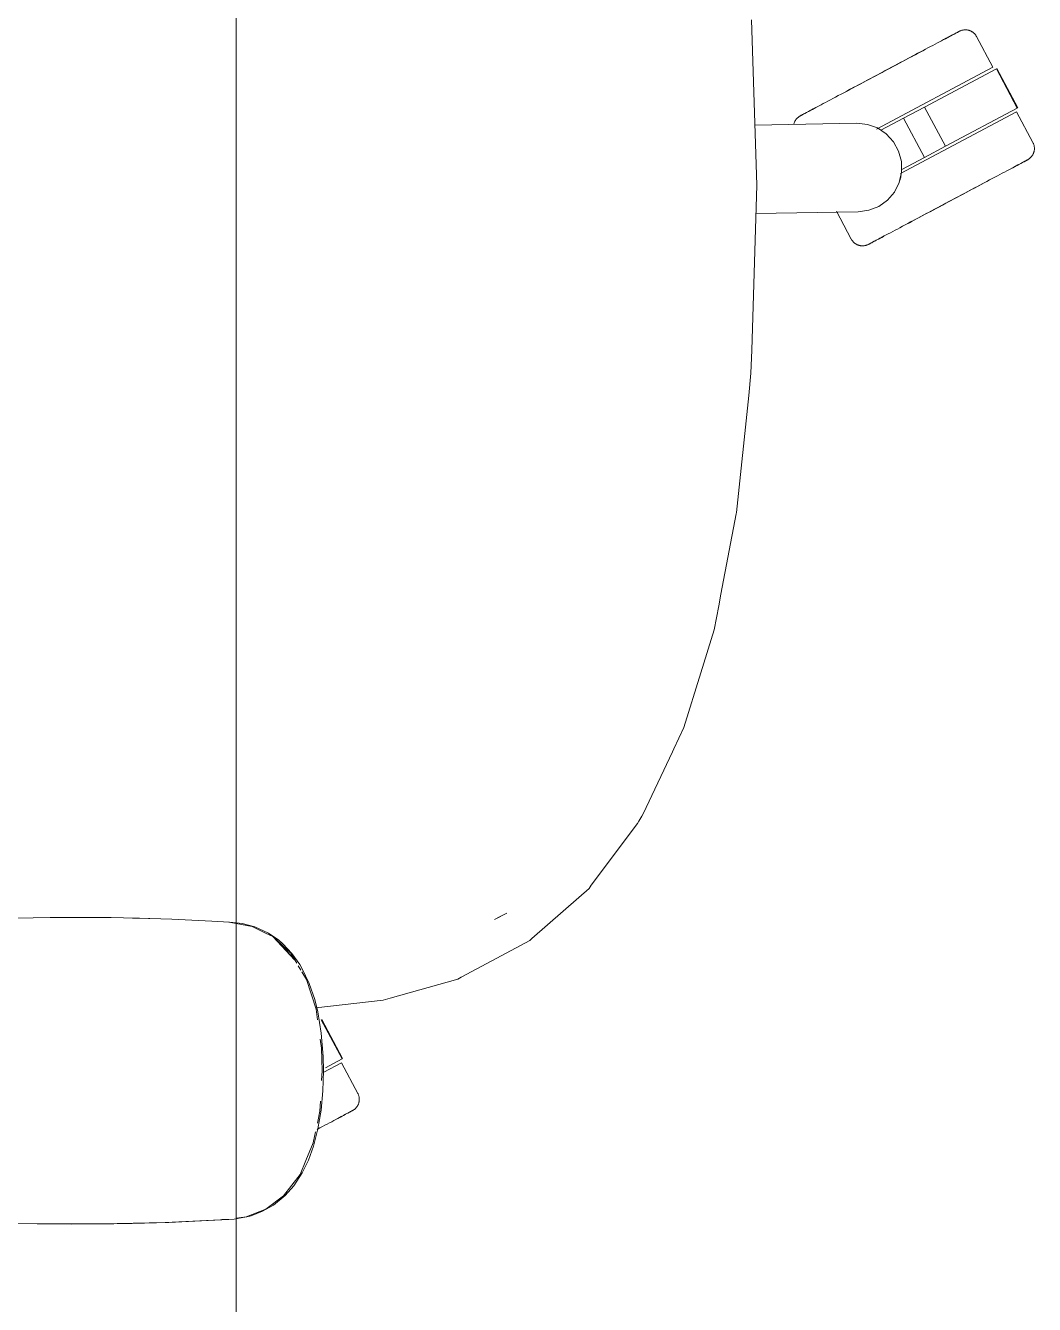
# Model space of a CAD drawing. Header units: millimetres. Extents: x 155927 to 295199, y -4084 to 97293.
# Drawn here: x 180112.3 to 180431.1, y 10073.3 to 10477.5 of the extents above; entities that cross this region are included whole.
import ezdxf

# ---------------------------------------------------------------- set-up
doc = ezdxf.new("R2010")
doc.units = ezdxf.units.MM
doc.header["$MEASUREMENT"] = 0
doc.layers.add('G-IMPT', color=8, linetype='CONTINUOUS', lineweight=9)
doc.layers.add('I-FURN', color=8, linetype='CONTINUOUS', lineweight=9)

msp = doc.modelspace()

# ---------------------------------------------------------------- linework, layer by layer
at = {"layer": 'G-IMPT'}
for p, q in [((180341.67, 10479.32), (180343.37, 10427.14)), ((180343.37, 10427.14), (180341.75, 10374.97)), ((180341.75, 10374.97), (180341.53, 10367.71)), ((180340.8, 10360.65), (180341.53, 10367.71)), ((180336.98, 10323.65), (180340.8, 10360.65)), ((180332.02, 10297.81), (180336.89, 10323.19)), ((180336.98, 10323.65), (180336.89, 10323.19)), ((180332.02, 10297.81), (180331.32, 10294.15)), ((180329.86, 10286.55), (180331.32, 10294.15)), ((180325.66, 10272.94), (180329.86, 10286.55)), ((180320.34, 10255.67), (180325.66, 10272.94)), ((180320.34, 10255.67), (180317.15, 10248.9)), ((180307.45, 10228.34), (180316.72, 10247.98)), ((180316.72, 10247.98), (180317.15, 10248.9)), ((180306.09, 10226.06), (180307.03, 10227.63)), ((180307.45, 10228.34), (180307.03, 10227.63)), ((180305.63, 10225.29), (180291.06, 10205.79)), ((180305.63, 10225.29), (180306.09, 10226.06)), ((180287.08, 10201.95), (180290.34, 10204.82)), ((180291.06, 10205.79), (180290.34, 10204.82)), ((180287.08, 10201.95), (180272.29, 10188.93)), ((180114.62, 10195.54), (180102.31, 10195.25)), ((180114.62, 10195.54), (180120.09, 10195.61)), ((180134.81, 10195.62), (180120.09, 10195.61)), ((180139.32, 10195.57), (180134.81, 10195.62)), ((180139.32, 10195.57), (180154.99, 10195.19)), ((180146.04, 10195.39), (180148.26, 10195.39)), ((180151.59, 10195.25), (180148.26, 10195.39)), ((180154.99, 10195.19), (180158.53, 10195.07)), ((180171.09, 10194.45), (180158.53, 10195.07)), ((180264.32, 10196.96), (180260.43, 10195)), ((180262.03, 10195.78), (180260.43, 10195)), ((180264.32, 10196.96), (180262.03, 10195.78)), ((180171.09, 10194.45), (180176.76, 10194.17)), ((180178.83, 10193.74), (180176.53, 10194.17)), ((180176.76, 10194.17), (180178.83, 10193.91)), ((180178.83, 10193.91), (180180.76, 10193.67)), ((180183.88, 10192.8), (180178.83, 10193.74)), ((180180.76, 10193.67), (180184.72, 10192.6)), ((180188.14, 10190.7), (180183.88, 10192.8)), ((180189.04, 10190.62), (180184.72, 10192.6)), ((180188.14, 10190.7), (180190.37, 10189.59)), ((180189.04, 10190.62), (180192.26, 10188.41)), ((180190.37, 10189.59), (180192.78, 10187.36)), ((180197.28, 10182.2), (180190.37, 10189.59)), ((180196.08, 10184.29), (180190.37, 10189.59)), ((180193.59, 10187.28), (180192.26, 10188.41)), ((180195.86, 10183.82), (180192.78, 10187.36)), ((180193.59, 10187.28), (180196.45, 10184.23)), ((180261.19, 10182.76), (180271.62, 10188.35)), ((180272.29, 10188.93), (180271.62, 10188.35)), ((180197.28, 10182.2), (180196, 10183.67)), ((180197.97, 10181.13), (180196.08, 10184.29)), ((180196.45, 10184.23), (180198.9, 10180.78)), ((180199.3, 10178.91), (180198.47, 10180.29)), ((180199.7, 10179.4), (180198.9, 10180.78)), ((180201.91, 10174.77), (180199.7, 10179.4)), ((180249.95, 10176.75), (180261.19, 10182.76)), ((180201.04, 10175.99), (180199.58, 10178.44)), ((180204.07, 10166.59), (180201.04, 10175.99)), ((180227.49, 10170.15), (180248.84, 10176.16)), ((180248.84, 10176.16), (180249.95, 10176.75)), ((180203.65, 10169.68), (180201.91, 10174.77)), ((180203.65, 10169.68), (180204.62, 10165.75)), ((180203.95, 10167.1), (180225.23, 10169.51)), ((180227.49, 10170.15), (180225.23, 10169.51)), ((180204.54, 10163.3), (180204.07, 10166.59)), ((180204.62, 10165.75), (180205.74, 10158.99)), ((180206.32, 10151.68), (180205.74, 10158.99)), ((180205.8, 10154.33), (180205.41, 10157.12)), ((180205.8, 10154.33), (180206.03, 10147.17)), ((180206.32, 10151.68), (180206.41, 10147.17)), ((180205.84, 10144.06), (180206.03, 10147.17)), ((180206.41, 10147.17), (180206.23, 10140.83)), ((180205.66, 10134.68), (180206.23, 10140.83)), ((180205.66, 10134.68), (180204.66, 10128.75)), ((180205.25, 10134.34), (180205.44, 10137.55)), ((180204.48, 10130.59), (180205.25, 10134.34)), ((180203.21, 10124.38), (180203.91, 10127.85)), ((180203.23, 10123.27), (180204.66, 10128.75)), ((180203.21, 10124.38), (180200.88, 10118.76)), ((180203.23, 10123.27), (180201.65, 10118.93)), ((180199.04, 10114.36), (180200.88, 10118.76)), ((180199.66, 10114.86), (180201.65, 10118.93)), ((180193.82, 10107.58), (180199.04, 10114.36)), ((180199.66, 10114.86), (180197.01, 10110.81)), ((180197.01, 10110.81), (180194.34, 10107.77)), ((180188.2, 10103.41), (180193.82, 10107.58)), ((180190.6, 10104.7), (180194.34, 10107.77)), ((180182, 10101), (180188.2, 10103.41)), ((180187.17, 10102.74), (180183.52, 10101.35)), ((180187.17, 10102.74), (180190.6, 10104.7)), ((180115.98, 10098.77), (180107.56, 10098.94)), ((180115.98, 10098.77), (180146, 10098.89)), ((180115.98, 10098.77), (180136.17, 10098.73)), ((180115.98, 10098.77), (180126.78, 10098.69)), ((180146, 10098.89), (180126.78, 10098.69)), ((180136.17, 10098.73), (180157.56, 10099.23)), ((180136.17, 10098.73), (180156.35, 10099.19)), ((180136.17, 10098.73), (180146, 10098.89)), ((180136.17, 10098.77), (180138.2, 10098.75)), ((180138.2, 10098.75), (180140.11, 10098.82)), ((180146, 10098.89), (180157.56, 10099.23)), ((180156.35, 10099.19), (180178.14, 10100.28)), ((180156.35, 10099.19), (180176.53, 10100.17)), ((180157.56, 10099.23), (180156.35, 10099.19)), ((180157.56, 10099.23), (180178.14, 10100.28)), ((180174.3, 10100.09), (180176.53, 10100.17)), ((180178.14, 10100.28), (180176.53, 10100.17)), ((180178.14, 10100.28), (180179.78, 10100.53)), ((180182, 10101), (180178.83, 10100.52)), ((180182.18, 10100.98), (180179.78, 10100.53)), ((180182.18, 10100.98), (180183.52, 10101.35))]:
    msp.add_line(p, q, dxfattribs=at)
at = {"layer": 'I-FURN'}
for p, q in [((180178.83, 10982.71), (180178.83, 9382.71)), ((180178.83, 9382.71), (180178.83, 10982.71)), ((180404.05, 10473.96), (180403.53, 10473.69)), ((180403.77, 10473.82), (180404.27, 10474.08)), ((180404.53, 10474.22), (180404.05, 10473.96)), ((180404.27, 10474.08), (180404.74, 10474.33)), ((180404.98, 10474.46), (180404.53, 10474.22)), ((180404.74, 10474.33), (180405.17, 10474.56)), ((180405.39, 10474.68), (180404.98, 10474.46)), ((180405.17, 10474.56), (180405.56, 10474.77)), ((180405.76, 10474.87), (180405.39, 10474.68)), ((180405.56, 10474.77), (180405.92, 10474.96)), ((180406.1, 10475.05), (180405.76, 10474.87)), ((180405.92, 10474.96), (180406.24, 10475.13)), ((180406.39, 10475.21), (180406.1, 10475.05)), ((180406.24, 10475.13), (180406.52, 10475.28)), ((180406.65, 10475.35), (180406.39, 10475.21)), ((180406.52, 10475.28), (180406.76, 10475.4)), ((180406.87, 10475.46), (180406.65, 10475.35)), ((180406.76, 10475.4), (180406.96, 10475.51)), ((180407.05, 10475.56), (180406.87, 10475.46)), ((180406.96, 10475.51), (180407.12, 10475.6)), ((180407.19, 10475.63), (180407.05, 10475.56)), ((180407.12, 10475.6), (180407.24, 10475.66)), ((180407.29, 10475.69), (180407.19, 10475.63)), ((180407.24, 10475.66), (180407.32, 10475.7)), ((180407.35, 10475.72), (180407.29, 10475.69)), ((180407.32, 10475.7), (180407.37, 10475.73)), ((180407.37, 10475.73), (180407.35, 10475.72)), ((180407.37, 10475.73), (180407.52, 10475.8)), ((180407.37, 10475.73), (180407.37, 10475.73)), ((180407.52, 10475.8), (180407.66, 10475.87)), ((180407.66, 10475.87), (180407.81, 10475.93)), ((180407.81, 10475.93), (180407.96, 10475.99)), ((180407.96, 10475.99), (180408.12, 10476.04)), ((180408.12, 10476.04), (180408.27, 10476.08)), ((180408.27, 10476.08), (180408.43, 10476.11)), ((180408.43, 10476.11), (180408.59, 10476.14)), ((180408.59, 10476.14), (180408.75, 10476.17)), ((180408.75, 10476.17), (180408.91, 10476.19)), ((180408.91, 10476.19), (180409.07, 10476.2)), ((180409.07, 10476.2), (180409.23, 10476.2)), ((180409.23, 10476.2), (180409.39, 10476.2)), ((180409.39, 10476.2), (180409.55, 10476.19)), ((180409.55, 10476.19), (180409.71, 10476.18)), ((180409.71, 10476.18), (180409.87, 10476.16)), ((180409.87, 10476.16), (180410.03, 10476.13)), ((180410.03, 10476.13), (180410.19, 10476.09)), ((180410.19, 10476.09), (180410.34, 10476.05)), ((180410.34, 10476.05), (180410.5, 10476.01)), ((180410.5, 10476.01), (180410.65, 10475.96)), ((180410.65, 10475.96), (180410.8, 10475.9)), ((180410.8, 10475.9), (180410.95, 10475.83)), ((180410.95, 10475.83), (180411.09, 10475.76)), ((180411.09, 10475.76), (180411.24, 10475.69)), ((180411.24, 10475.69), (180411.37, 10475.6)), ((180411.37, 10475.6), (180411.51, 10475.52)), ((180411.51, 10475.52), (180411.64, 10475.43)), ((180411.64, 10475.43), (180411.77, 10475.33)), ((180411.77, 10475.33), (180411.89, 10475.22)), ((180411.89, 10475.22), (180412.01, 10475.12)), ((180412.01, 10475.12), (180412.13, 10475)), ((180412.13, 10475), (180412.24, 10474.89)), ((180412.24, 10474.89), (180412.35, 10474.77)), ((180412.35, 10474.77), (180412.45, 10474.64)), ((180412.45, 10474.64), (180412.54, 10474.51)), ((180412.54, 10474.51), (180412.64, 10474.38)), ((180412.64, 10474.38), (180412.72, 10474.24)), ((180412.72, 10474.24), (180412.8, 10474.1)), ((180412.8, 10474.1), (180412.82, 10474.06)), ((180417.97, 10464.38), (180412.82, 10474.06)), ((180396.65, 10470.03), (180395.82, 10469.59)), ((180397.46, 10470.46), (180396.65, 10470.03)), ((180398.25, 10470.88), (180397.46, 10470.46)), ((180399.01, 10471.29), (180398.25, 10470.88)), ((180399.75, 10471.68), (180399.01, 10471.29)), ((180400.45, 10472.05), (180399.75, 10471.68)), ((180401.13, 10472.41), (180400.45, 10472.05)), ((180401.78, 10472.76), (180401.13, 10472.41)), ((180402.4, 10473.09), (180401.78, 10472.76)), ((180402.98, 10473.4), (180402.4, 10473.09)), ((180402.67, 10473.23), (180403.24, 10473.53)), ((180403.53, 10473.69), (180402.98, 10473.4)), ((180403.24, 10473.53), (180403.77, 10473.82)), ((180387.95, 10465.4), (180388.92, 10465.92)), ((180389.44, 10466.2), (180388.47, 10465.68)), ((180388.92, 10465.92), (180389.88, 10466.43)), ((180390.4, 10466.71), (180389.44, 10466.2)), ((180389.88, 10466.43), (180390.83, 10466.94)), ((180391.34, 10467.21), (180390.4, 10466.71)), ((180390.83, 10466.94), (180391.77, 10467.44)), ((180392.27, 10467.7), (180391.34, 10467.21)), ((180391.77, 10467.44), (180392.69, 10467.93)), ((180393.19, 10468.19), (180392.27, 10467.7)), ((180392.69, 10467.93), (180393.6, 10468.41)), ((180394.08, 10468.66), (180393.19, 10468.19)), ((180393.6, 10468.41), (180394.49, 10468.88)), ((180394.96, 10469.13), (180394.08, 10468.66)), ((180394.49, 10468.88), (180395.36, 10469.34)), ((180395.82, 10469.59), (180394.96, 10469.13)), ((180395.36, 10469.34), (180396.2, 10469.79)), ((180381.5, 10461.97), (180380.5, 10461.44)), ((180380.96, 10461.69), (180381.96, 10462.22)), ((180417.97, 10464.38), (180381.22, 10444.84)), ((180382.51, 10462.51), (180381.5, 10461.97)), ((180381.96, 10462.22), (180382.97, 10462.75)), ((180383.51, 10463.04), (180382.51, 10462.51)), ((180382.97, 10462.75), (180383.97, 10463.29)), ((180384.51, 10463.58), (180383.51, 10463.04)), ((180383.97, 10463.29), (180384.97, 10463.82)), ((180385.51, 10464.11), (180384.51, 10463.58)), ((180384.97, 10463.82), (180385.97, 10464.35)), ((180386.51, 10464.64), (180385.51, 10464.11)), ((180385.97, 10464.35), (180386.96, 10464.88)), ((180387.49, 10465.16), (180386.51, 10464.64)), ((180386.96, 10464.88), (180387.95, 10465.4)), ((180388.47, 10465.68), (180387.49, 10465.16)), ((180396.39, 10451.77), (180419.1, 10463.84)), ((180419.1, 10463.84), (180425.67, 10451.48)), ((180425.84, 10451.57), (180419.27, 10463.93)), ((180373.63, 10457.79), (180372.7, 10457.29)), ((180373.13, 10457.52), (180374.07, 10458.02)), ((180374.58, 10458.3), (180373.63, 10457.79)), ((180374.07, 10458.02), (180375.03, 10458.53)), ((180375.55, 10458.81), (180374.58, 10458.3)), ((180375.03, 10458.53), (180376, 10459.05)), ((180376.52, 10459.33), (180375.55, 10458.81)), ((180376, 10459.05), (180376.97, 10459.57)), ((180377.51, 10459.85), (180376.52, 10459.33)), ((180376.97, 10459.57), (180377.96, 10460.09)), ((180378.5, 10460.38), (180377.51, 10459.85)), ((180377.96, 10460.09), (180378.96, 10460.62)), ((180379.49, 10460.91), (180378.5, 10460.38)), ((180378.96, 10460.62), (180379.95, 10461.15)), ((180380.5, 10461.44), (180379.49, 10460.91)), ((180379.95, 10461.15), (180380.96, 10461.69)), ((180366.64, 10454.07), (180365.86, 10453.66)), ((180367.44, 10454.5), (180366.64, 10454.07)), ((180368.27, 10454.94), (180367.44, 10454.5)), ((180369.11, 10455.39), (180368.27, 10454.94)), ((180369.98, 10455.85), (180369.11, 10455.39)), ((180370.87, 10456.32), (180369.98, 10455.85)), ((180371.77, 10456.8), (180370.87, 10456.32)), ((180371.28, 10456.54), (180372.2, 10457.03)), ((180372.7, 10457.29), (180371.77, 10456.8)), ((180372.2, 10457.03), (180373.13, 10457.52)), ((180358.08, 10449.52), (180358.37, 10449.68)), ((180358.55, 10449.77), (180358.23, 10449.6)), ((180358.37, 10449.68), (180358.71, 10449.86)), ((180358.9, 10449.96), (180358.55, 10449.77)), ((180358.71, 10449.86), (180359.08, 10450.05)), ((180359.3, 10450.17), (180358.9, 10449.96)), ((180359.08, 10450.05), (180359.49, 10450.27)), ((180359.73, 10450.4), (180359.3, 10450.17)), ((180359.49, 10450.27), (180359.94, 10450.51)), ((180360.19, 10450.65), (180359.73, 10450.4)), ((180359.94, 10450.51), (180360.42, 10450.77)), ((180360.69, 10450.91), (180360.19, 10450.65)), ((180360.42, 10450.77), (180360.94, 10451.04)), ((180361.23, 10451.2), (180360.69, 10450.91)), ((180360.94, 10451.04), (180361.49, 10451.33)), ((180361.8, 10451.5), (180361.23, 10451.2)), ((180361.49, 10451.33), (180362.07, 10451.64)), ((180362.4, 10451.82), (180361.8, 10451.5)), ((180363.03, 10452.16), (180362.4, 10451.82)), ((180363.7, 10452.51), (180363.03, 10452.16)), ((180364.39, 10452.88), (180363.7, 10452.51)), ((180365.11, 10453.26), (180364.39, 10452.88)), ((180365.86, 10453.66), (180365.11, 10453.26)), ((180425.48, 10450.25), (180388.76, 10430.73)), ((180389.75, 10448.24), (180396.39, 10451.77)), ((180396.39, 10451.77), (180402.96, 10439.41)), ((180425.67, 10451.48), (180402.96, 10439.41)), ((180430.63, 10440.57), (180425.48, 10450.25)), ((180342.75, 10446.09), (180374.94, 10446.66)), ((180355.07, 10446.36), (180355.11, 10446.52)), ((180355.11, 10446.52), (180355.15, 10446.67)), ((180355.15, 10446.67), (180355.2, 10446.83)), ((180355.2, 10446.83), (180355.26, 10446.98)), ((180355.26, 10446.98), (180355.33, 10447.13)), ((180355.33, 10447.13), (180355.4, 10447.27)), ((180355.4, 10447.27), (180355.47, 10447.41)), ((180355.47, 10447.41), (180355.56, 10447.55)), ((180355.56, 10447.55), (180355.64, 10447.69)), ((180355.64, 10447.69), (180355.74, 10447.82)), ((180355.74, 10447.82), (180355.83, 10447.95)), ((180355.83, 10447.95), (180355.94, 10448.07)), ((180355.94, 10448.07), (180356.04, 10448.19)), ((180356.04, 10448.19), (180356.16, 10448.31)), ((180356.16, 10448.31), (180356.27, 10448.42)), ((180356.27, 10448.42), (180356.39, 10448.52)), ((180356.39, 10448.52), (180356.52, 10448.63)), ((180356.52, 10448.63), (180356.65, 10448.72)), ((180356.65, 10448.72), (180356.78, 10448.81)), ((180356.78, 10448.81), (180356.92, 10448.9)), ((180356.92, 10448.9), (180357.06, 10448.98)), ((180357.06, 10448.98), (180357.1, 10449)), ((180357.14, 10449.02), (180357.1, 10449)), ((180357.1, 10449), (180357.12, 10449.01)), ((180357.1, 10449), (180357.1, 10449)), ((180357.12, 10449.01), (180357.18, 10449.04)), ((180357.23, 10449.07), (180357.14, 10449.02)), ((180357.18, 10449.04), (180357.28, 10449.1)), ((180357.35, 10449.13), (180357.23, 10449.07)), ((180357.28, 10449.1), (180357.42, 10449.17)), ((180357.51, 10449.22), (180357.35, 10449.13)), ((180357.42, 10449.17), (180357.6, 10449.27)), ((180357.71, 10449.33), (180357.51, 10449.22)), ((180357.6, 10449.27), (180357.82, 10449.38)), ((180357.95, 10449.45), (180357.71, 10449.33)), ((180357.82, 10449.38), (180358.08, 10449.52)), ((180358.23, 10449.6), (180357.95, 10449.45)), ((180374.94, 10446.66), (180378.3, 10446.31)), ((180378.3, 10446.31), (180381.47, 10445.17)), ((180382.6, 10444.44), (180389.75, 10448.24)), ((180389.75, 10448.24), (180396.32, 10435.88)), ((180381.47, 10445.17), (180384.28, 10443.3)), ((180384.28, 10443.3), (180386.56, 10440.81)), ((180386.56, 10440.81), (180388.18, 10437.85)), ((180388.18, 10437.85), (180389.05, 10434.59)), ((180402.96, 10439.41), (180396.32, 10435.88)), ((180430.63, 10440.57), (180430.71, 10440.42)), ((180430.71, 10440.42), (180430.77, 10440.27)), ((180430.77, 10440.27), (180430.83, 10440.13)), ((180430.83, 10440.13), (180430.89, 10439.97)), ((180430.89, 10439.97), (180430.94, 10439.82)), ((180430.96, 10437.59), (180430.91, 10437.44)), ((180430.94, 10439.82), (180430.98, 10439.67)), ((180431, 10437.75), (180430.96, 10437.59)), ((180430.98, 10439.67), (180431.02, 10439.51)), ((180431.03, 10437.91), (180431, 10437.75)), ((180431.02, 10439.51), (180431.05, 10439.35)), ((180431.06, 10438.07), (180431.03, 10437.91)), ((180431.05, 10439.35), (180431.07, 10439.19)), ((180431.08, 10438.23), (180431.06, 10438.07)), ((180431.07, 10439.19), (180431.09, 10439.03)), ((180431.1, 10438.39), (180431.08, 10438.23)), ((180431.09, 10439.03), (180431.1, 10438.87)), ((180431.1, 10438.87), (180431.11, 10438.71)), ((180431.11, 10438.71), (180431.1, 10438.55)), ((180431.1, 10438.55), (180431.1, 10438.39)), ((180389.05, 10434.59), (180389.1, 10431.22)), ((180396.32, 10435.88), (180389.17, 10432.08)), ((180426.13, 10433.6), (180425.64, 10433.35)), ((180425.87, 10433.47), (180426.34, 10433.72)), ((180426.57, 10433.84), (180426.13, 10433.6)), ((180426.34, 10433.72), (180426.77, 10433.94)), ((180426.98, 10434.06), (180426.57, 10433.84)), ((180426.77, 10433.94), (180427.16, 10434.15)), ((180427.36, 10434.26), (180426.98, 10434.06)), ((180427.16, 10434.15), (180427.51, 10434.34)), ((180427.69, 10434.44), (180427.36, 10434.26)), ((180427.51, 10434.34), (180427.83, 10434.51)), ((180427.99, 10434.59), (180427.69, 10434.44)), ((180427.83, 10434.51), (180428.11, 10434.66)), ((180428.25, 10434.73), (180427.99, 10434.59)), ((180428.11, 10434.66), (180428.35, 10434.79)), ((180428.47, 10434.85), (180428.25, 10434.73)), ((180428.35, 10434.79), (180428.55, 10434.89)), ((180428.65, 10434.94), (180428.47, 10434.85)), ((180428.55, 10434.89), (180428.72, 10434.98)), ((180428.79, 10435.02), (180428.65, 10434.94)), ((180428.72, 10434.98), (180428.84, 10435.05)), ((180428.89, 10435.07), (180428.79, 10435.02)), ((180428.84, 10435.05), (180428.92, 10435.09)), ((180428.95, 10435.1), (180428.89, 10435.07)), ((180428.92, 10435.09), (180428.96, 10435.11)), ((180428.97, 10435.11), (180428.95, 10435.1)), ((180428.96, 10435.11), (180428.97, 10435.11)), ((180429.01, 10435.14), (180428.97, 10435.11)), ((180429.15, 10435.22), (180429.01, 10435.14)), ((180429.28, 10435.3), (180429.15, 10435.22)), ((180429.42, 10435.39), (180429.28, 10435.3)), ((180429.54, 10435.49), (180429.42, 10435.39)), ((180429.67, 10435.59), (180429.54, 10435.49)), ((180429.79, 10435.7), (180429.67, 10435.59)), ((180429.91, 10435.81), (180429.79, 10435.7)), ((180430.02, 10435.92), (180429.91, 10435.81)), ((180430.13, 10436.04), (180430.02, 10435.92)), ((180430.23, 10436.17), (180430.13, 10436.04)), ((180430.33, 10436.29), (180430.23, 10436.17)), ((180430.42, 10436.43), (180430.33, 10436.29)), ((180430.51, 10436.56), (180430.42, 10436.43)), ((180430.59, 10436.7), (180430.51, 10436.56)), ((180430.67, 10436.84), (180430.59, 10436.7)), ((180430.74, 10436.99), (180430.67, 10436.84)), ((180430.8, 10437.14), (180430.74, 10436.99)), ((180430.86, 10437.29), (180430.8, 10437.14)), ((180430.91, 10437.44), (180430.86, 10437.29)), ((180389.1, 10431.22), (180388.35, 10427.93)), ((180417.8, 10429.18), (180418.62, 10429.61)), ((180418.62, 10429.61), (180419.42, 10430.04)), ((180419.42, 10430.04), (180420.2, 10430.45)), ((180420.2, 10430.45), (180420.95, 10430.85)), ((180420.95, 10430.85), (180421.67, 10431.24)), ((180421.67, 10431.24), (180422.37, 10431.6)), ((180422.37, 10431.6), (180423.03, 10431.96)), ((180423.03, 10431.96), (180423.66, 10432.29)), ((180423.66, 10432.29), (180424.27, 10432.61)), ((180424.58, 10432.78), (180423.99, 10432.47)), ((180424.27, 10432.61), (180424.83, 10432.92)), ((180425.13, 10433.07), (180424.58, 10432.78)), ((180424.83, 10432.92), (180425.37, 10433.2)), ((180425.64, 10433.35), (180425.13, 10433.07)), ((180425.37, 10433.2), (180425.87, 10433.47)), ((180388.35, 10427.93), (180386.84, 10424.92)), ((180411.04, 10425.58), (180410.07, 10425.07)), ((180410.52, 10425.3), (180411.48, 10425.82)), ((180411.99, 10426.09), (180411.04, 10425.58)), ((180411.48, 10425.82), (180412.43, 10426.32)), ((180412.94, 10426.59), (180411.99, 10426.09)), ((180412.43, 10426.32), (180413.37, 10426.82)), ((180413.87, 10427.09), (180412.94, 10426.59)), ((180413.37, 10426.82), (180414.29, 10427.31)), ((180414.78, 10427.57), (180413.87, 10427.09)), ((180414.29, 10427.31), (180415.2, 10427.79)), ((180415.2, 10427.79), (180416.08, 10428.26)), ((180416.08, 10428.26), (180416.95, 10428.73)), ((180416.95, 10428.73), (180417.8, 10429.18)), ((180384.65, 10422.35), (180381.9, 10420.39)), ((180386.84, 10424.92), (180384.65, 10422.35)), ((180402.55, 10421.07), (180403.56, 10421.6)), ((180404.1, 10421.89), (180403.1, 10421.36)), ((180403.56, 10421.6), (180404.56, 10422.14)), ((180405.11, 10422.43), (180404.1, 10421.89)), ((180404.56, 10422.14), (180405.57, 10422.67)), ((180406.11, 10422.96), (180405.11, 10422.43)), ((180405.57, 10422.67), (180406.57, 10423.21)), ((180407.11, 10423.49), (180406.11, 10422.96)), ((180406.57, 10423.21), (180407.57, 10423.74)), ((180408.1, 10424.02), (180407.11, 10423.49)), ((180407.57, 10423.74), (180408.56, 10424.26)), ((180409.09, 10424.55), (180408.1, 10424.02)), ((180408.56, 10424.26), (180409.54, 10424.79)), ((180410.07, 10425.07), (180409.09, 10424.55)), ((180409.54, 10424.79), (180410.52, 10425.3)), ((180375.43, 10418.67), (180343.09, 10418.11)), ((180368.54, 10418.89), (180373.24, 10410.05)), ((180378.77, 10419.14), (180375.43, 10418.67)), ((180381.9, 10420.39), (180378.77, 10419.14)), ((180394.72, 10416.91), (180395.67, 10417.41)), ((180396.18, 10417.68), (180395.23, 10417.18)), ((180395.67, 10417.41), (180396.62, 10417.92)), ((180397.14, 10418.19), (180396.18, 10417.68)), ((180396.62, 10417.92), (180397.59, 10418.43)), ((180398.12, 10418.71), (180397.14, 10418.19)), ((180397.59, 10418.43), (180398.57, 10418.95)), ((180399.1, 10419.24), (180398.12, 10418.71)), ((180398.57, 10418.95), (180399.56, 10419.48)), ((180400.09, 10419.76), (180399.1, 10419.24)), ((180399.56, 10419.48), (180400.55, 10420.01)), ((180401.09, 10420.29), (180400.09, 10419.76)), ((180400.55, 10420.01), (180401.55, 10420.54)), ((180402.09, 10420.82), (180401.09, 10420.29)), ((180401.55, 10420.54), (180402.55, 10421.07)), ((180403.1, 10421.36), (180402.09, 10420.82)), ((180387.81, 10413.23), (180388.6, 10413.65)), ((180388.6, 10413.65), (180389.41, 10414.08)), ((180389.41, 10414.08), (180390.25, 10414.53)), ((180390.71, 10414.77), (180389.86, 10414.32)), ((180390.25, 10414.53), (180391.1, 10414.98)), ((180391.58, 10415.23), (180390.71, 10414.77)), ((180391.1, 10414.98), (180391.98, 10415.45)), ((180392.46, 10415.71), (180391.58, 10415.23)), ((180391.98, 10415.45), (180392.88, 10415.93)), ((180393.37, 10416.19), (180392.46, 10415.71)), ((180392.88, 10415.93), (180393.79, 10416.41)), ((180394.29, 10416.68), (180393.37, 10416.19)), ((180393.79, 10416.41), (180394.72, 10416.91)), ((180395.23, 10417.18), (180394.29, 10416.68)), ((180373.26, 10410.01), (180373.24, 10410.05)), ((180373.34, 10409.87), (180373.26, 10410.01)), ((180373.43, 10409.73), (180373.34, 10409.87)), ((180373.52, 10409.6), (180373.43, 10409.73)), ((180373.62, 10409.47), (180373.52, 10409.6)), ((180373.72, 10409.35), (180373.62, 10409.47)), ((180373.82, 10409.23), (180373.72, 10409.35)), ((180380.5, 10409.34), (180380.14, 10409.16)), ((180380.3, 10409.24), (180380.68, 10409.44)), ((180380.89, 10409.55), (180380.5, 10409.34)), ((180380.68, 10409.44), (180381.09, 10409.66)), ((180381.32, 10409.78), (180380.89, 10409.55)), ((180381.09, 10409.66), (180381.53, 10409.89)), ((180381.79, 10410.03), (180381.32, 10409.78)), ((180381.53, 10409.89), (180382.02, 10410.15)), ((180382.29, 10410.3), (180381.79, 10410.03)), ((180382.02, 10410.15), (180382.53, 10410.42)), ((180382.83, 10410.58), (180382.29, 10410.3)), ((180382.53, 10410.42), (180383.08, 10410.72)), ((180383.39, 10410.88), (180382.83, 10410.58)), ((180383.08, 10410.72), (180383.67, 10411.03)), ((180383.67, 10411.03), (180384.28, 10411.36)), ((180384.28, 10411.36), (180384.93, 10411.7)), ((180384.93, 10411.7), (180385.61, 10412.06)), ((180385.61, 10412.06), (180386.32, 10412.44)), ((180386.32, 10412.44), (180387.05, 10412.83)), ((180387.05, 10412.83), (180387.81, 10413.23)), ((180373.93, 10409.11), (180373.82, 10409.23)), ((180374.05, 10409), (180373.93, 10409.11)), ((180374.17, 10408.89), (180374.05, 10409)), ((180374.29, 10408.79), (180374.17, 10408.89)), ((180374.42, 10408.69), (180374.29, 10408.79)), ((180374.55, 10408.6), (180374.42, 10408.69)), ((180374.69, 10408.51), (180374.55, 10408.6)), ((180374.83, 10408.43), (180374.69, 10408.51)), ((180374.97, 10408.35), (180374.83, 10408.43)), ((180375.12, 10408.28), (180374.97, 10408.35)), ((180375.26, 10408.22), (180375.12, 10408.28)), ((180375.41, 10408.16), (180375.26, 10408.22)), ((180375.57, 10408.11), (180375.41, 10408.16)), ((180375.72, 10408.06), (180375.57, 10408.11)), ((180375.88, 10408.02), (180375.72, 10408.06)), ((180376.03, 10407.99), (180375.88, 10408.02)), ((180376.19, 10407.96), (180376.03, 10407.99)), ((180376.35, 10407.94), (180376.19, 10407.96)), ((180376.51, 10407.92), (180376.35, 10407.94)), ((180376.67, 10407.91), (180376.51, 10407.92)), ((180376.84, 10407.91), (180376.67, 10407.91)), ((180377, 10407.92), (180376.84, 10407.91)), ((180377.16, 10407.93), (180377, 10407.92)), ((180377.32, 10407.94), (180377.16, 10407.93)), ((180377.48, 10407.97), (180377.32, 10407.94)), ((180377.64, 10408), (180377.48, 10407.97)), ((180377.79, 10408.04), (180377.64, 10408)), ((180377.95, 10408.08), (180377.79, 10408.04)), ((180378.1, 10408.13), (180377.95, 10408.08)), ((180378.25, 10408.18), (180378.1, 10408.13)), ((180378.4, 10408.24), (180378.25, 10408.18)), ((180378.55, 10408.31), (180378.4, 10408.24)), ((180378.69, 10408.38), (180378.55, 10408.31)), ((180378.7, 10408.39), (180378.69, 10408.38)), ((180378.69, 10408.38), (180378.71, 10408.39)), ((180378.74, 10408.41), (180378.7, 10408.39)), ((180378.71, 10408.39), (180378.77, 10408.43)), ((180378.82, 10408.45), (180378.74, 10408.41)), ((180378.77, 10408.43), (180378.87, 10408.48)), ((180378.94, 10408.52), (180378.82, 10408.45)), ((180378.87, 10408.48), (180379.01, 10408.55)), ((180379.11, 10408.6), (180378.94, 10408.52)), ((180379.01, 10408.55), (180379.19, 10408.65)), ((180379.31, 10408.71), (180379.11, 10408.6)), ((180379.19, 10408.65), (180379.41, 10408.77)), ((180379.55, 10408.84), (180379.31, 10408.71)), ((180379.41, 10408.77), (180379.67, 10408.9)), ((180379.83, 10408.99), (180379.55, 10408.84)), ((180379.67, 10408.9), (180379.97, 10409.06)), ((180380.14, 10409.16), (180379.83, 10408.99)), ((180379.97, 10409.06), (180380.3, 10409.24)), ((180205.64, 10163.25), (180205.74, 10163.3)), ((180205.74, 10163.3), (180212.31, 10150.94)), ((180212.48, 10151.03), (180205.91, 10163.39)), ((180212.31, 10150.94), (180207.02, 10148.12)), ((180212.12, 10149.71), (180206.5, 10146.71)), ((180217.27, 10140.02), (180212.12, 10149.71)), ((180217.27, 10140.02), (180217.35, 10139.88)), ((180217.35, 10139.88), (180217.41, 10139.73)), ((180217.41, 10139.73), (180217.48, 10139.58)), ((180217.48, 10139.58), (180217.53, 10139.43)), ((180217.53, 10139.43), (180217.58, 10139.28)), ((180217.58, 10139.28), (180217.62, 10139.12)), ((180217.62, 10139.12), (180217.66, 10138.96)), ((180217.66, 10138.96), (180217.69, 10138.8)), ((180217.69, 10138.8), (180217.71, 10138.64)), ((180217.71, 10138.64), (180217.73, 10138.48)), ((180217.73, 10138.48), (180217.74, 10138.32)), ((180215.29, 10134.4), (180215.11, 10134.3)), ((180215.19, 10134.35), (180215.36, 10134.44)), ((180215.43, 10134.47), (180215.29, 10134.4)), ((180215.36, 10134.44), (180215.48, 10134.5)), ((180215.53, 10134.53), (180215.43, 10134.47)), ((180215.48, 10134.5), (180215.56, 10134.54)), ((180215.59, 10134.56), (180215.53, 10134.53)), ((180215.56, 10134.54), (180215.6, 10134.57)), ((180215.61, 10134.57), (180215.59, 10134.56)), ((180215.6, 10134.57), (180215.61, 10134.57)), ((180215.65, 10134.59), (180215.61, 10134.57)), ((180215.79, 10134.67), (180215.65, 10134.59)), ((180215.92, 10134.76), (180215.79, 10134.67)), ((180216.06, 10134.85), (180215.92, 10134.76)), ((180216.19, 10134.94), (180216.06, 10134.85)), ((180216.31, 10135.04), (180216.19, 10134.94)), ((180216.43, 10135.15), (180216.31, 10135.04)), ((180216.55, 10135.26), (180216.43, 10135.15)), ((180216.66, 10135.38), (180216.55, 10135.26)), ((180216.77, 10135.5), (180216.66, 10135.38)), ((180216.87, 10135.62), (180216.77, 10135.5)), ((180216.97, 10135.75), (180216.87, 10135.62)), ((180217.06, 10135.88), (180216.97, 10135.75)), ((180217.15, 10136.02), (180217.06, 10135.88)), ((180217.23, 10136.16), (180217.15, 10136.02)), ((180217.31, 10136.3), (180217.23, 10136.16)), ((180217.38, 10136.44), (180217.31, 10136.3)), ((180217.44, 10136.59), (180217.38, 10136.44)), ((180217.5, 10136.74), (180217.44, 10136.59)), ((180217.55, 10136.89), (180217.5, 10136.74)), ((180217.6, 10137.05), (180217.55, 10136.89)), ((180217.64, 10137.2), (180217.6, 10137.05)), ((180217.67, 10137.36), (180217.64, 10137.2)), ((180217.7, 10137.52), (180217.67, 10137.36)), ((180217.72, 10137.68), (180217.7, 10137.52)), ((180217.74, 10137.84), (180217.72, 10137.68)), ((180217.74, 10138.32), (180217.75, 10138.16)), ((180217.75, 10138.16), (180217.74, 10138)), ((180217.74, 10138), (180217.74, 10137.84)), ((180207.59, 10130.31), (180208.31, 10130.69)), ((180208.31, 10130.69), (180209.01, 10131.06)), ((180209.01, 10131.06), (180209.67, 10131.41)), ((180209.67, 10131.41), (180210.3, 10131.75)), ((180210.3, 10131.75), (180210.91, 10132.07)), ((180211.22, 10132.23), (180210.63, 10131.92)), ((180210.91, 10132.07), (180211.48, 10132.37)), ((180211.77, 10132.53), (180211.22, 10132.23)), ((180211.48, 10132.37), (180212.01, 10132.66)), ((180212.29, 10132.8), (180211.77, 10132.53)), ((180212.01, 10132.66), (180212.51, 10132.92)), ((180212.77, 10133.06), (180212.29, 10132.8)), ((180212.51, 10132.92), (180212.98, 10133.17)), ((180213.21, 10133.3), (180212.77, 10133.06)), ((180212.98, 10133.17), (180213.41, 10133.4)), ((180213.62, 10133.51), (180213.21, 10133.3)), ((180213.41, 10133.4), (180213.8, 10133.61)), ((180214, 10133.71), (180213.62, 10133.51)), ((180213.8, 10133.61), (180214.16, 10133.8)), ((180214.33, 10133.89), (180214, 10133.71)), ((180214.16, 10133.8), (180214.47, 10133.97)), ((180214.63, 10134.05), (180214.33, 10133.89)), ((180214.47, 10133.97), (180214.75, 10134.11)), ((180214.89, 10134.19), (180214.63, 10134.05)), ((180214.75, 10134.11), (180214.99, 10134.24)), ((180215.11, 10134.3), (180214.89, 10134.19)), ((180214.99, 10134.24), (180215.19, 10134.35)), ((180204.44, 10128.63), (180205.26, 10129.07)), ((180205.26, 10129.07), (180206.07, 10129.5)), ((180206.07, 10129.5), (180206.84, 10129.91)), ((180206.84, 10129.91), (180207.59, 10130.31))]:
    msp.add_line(p, q, dxfattribs=at)
msp.add_arc((180375.37, 10432.67), 13.81, 342.664, 347.6527, dxfattribs=at)
msp.add_open_spline([(180388.98, 10430.31), (180388.91, 10429.87), (180388.81, 10429.45), (180388.69, 10429.03)], degree=3, dxfattribs=at)

doc.saveas('drawing.dxf')
